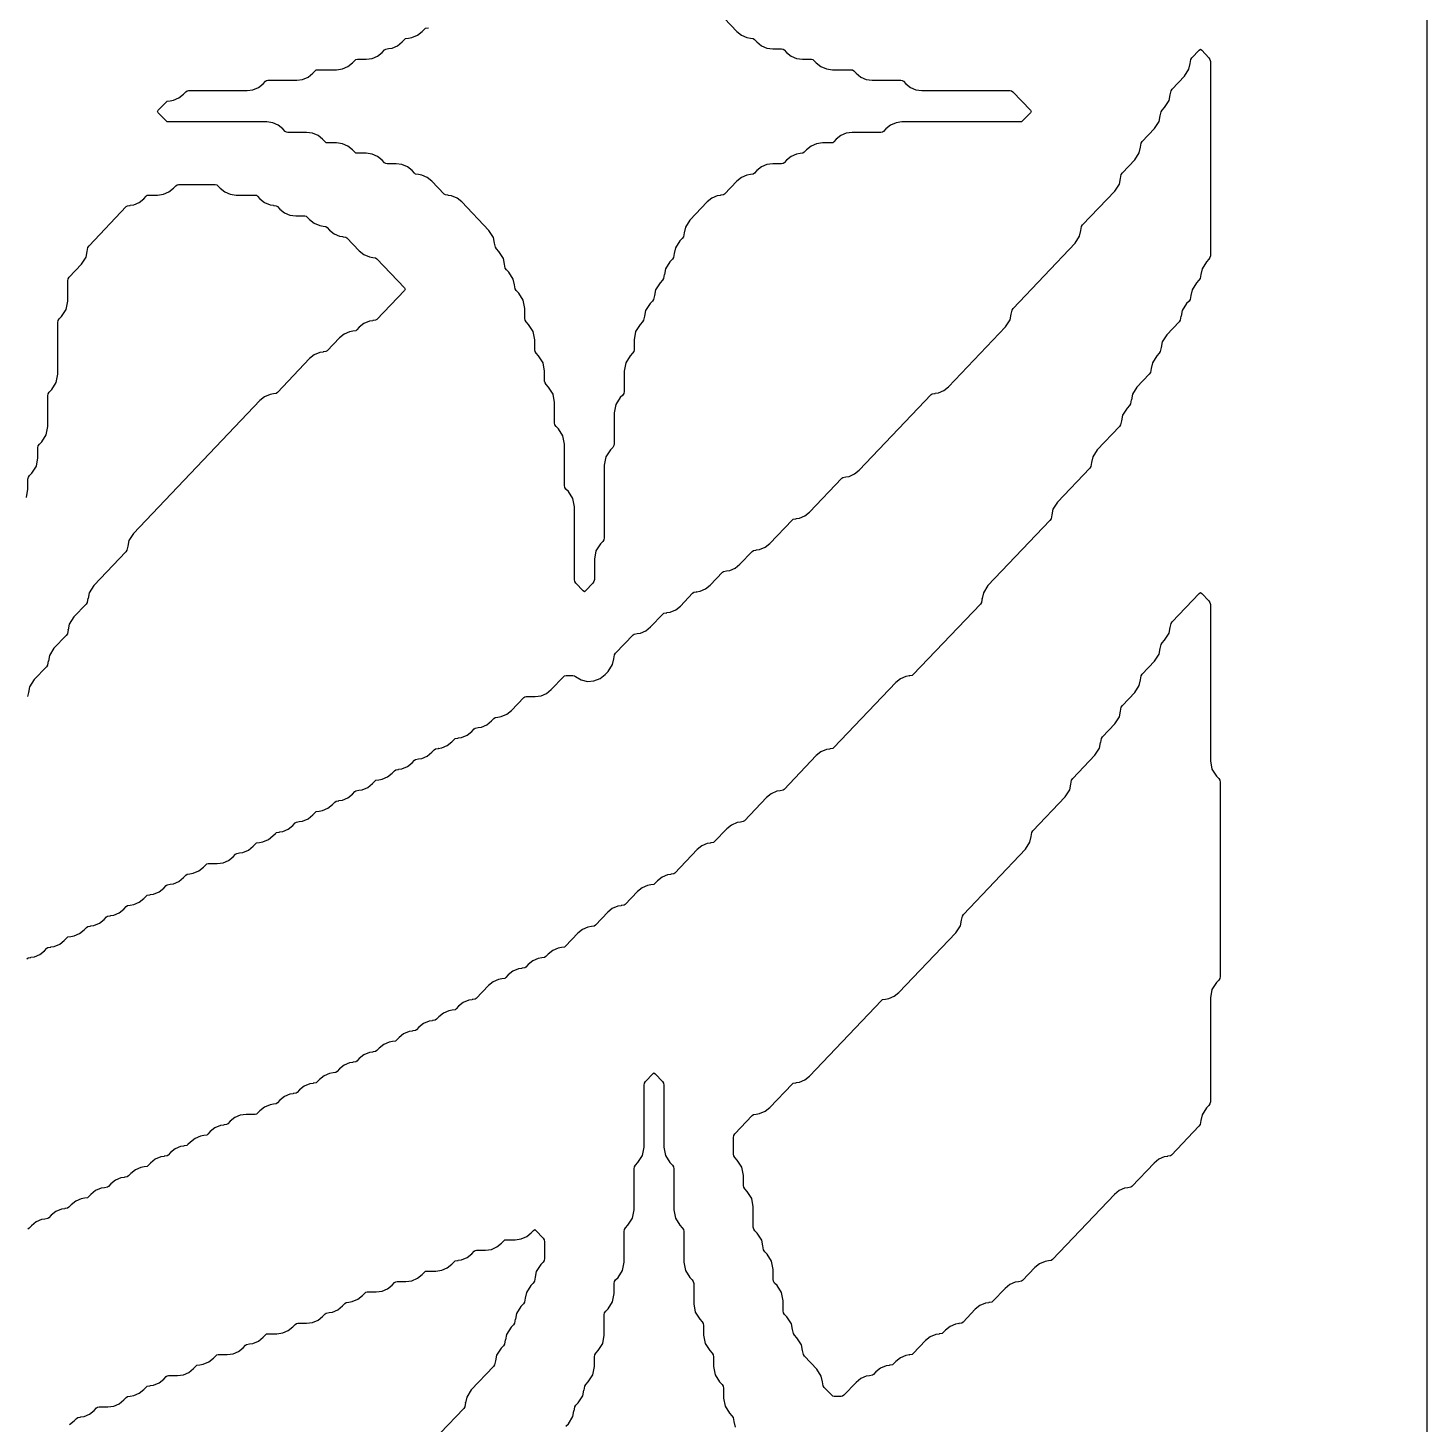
# Model space of a CAD drawing. Header units: millimetres. Extents: x 10 to 410, y 18 to 283.
# Drawn here: x 110.63 to 142.27, y 51.95 to 83.53 of the extents above; entities that cross this region are included whole.
import ezdxf

# ---------------------------------------------------------------- set-up
doc = ezdxf.new("R2010")
doc.units = ezdxf.units.MM
doc.layers.add('CUT', color=1, linetype='Continuous')

msp = doc.modelspace()

# ---------------------------------------------------------------- linework, layer by layer
at = {"layer": 'CUT'}
for points in [[(129.134, 147), (121.134, 147), (121.134, 144), (100.134, 144), (100.134, 147), (92.134, 147), (92.134, 144), (79, 144), (79, 24), (92.134, 24), (92.134, 21), (100.134, 21), (100.134, 24), (121.134, 24), (121.134, 21), (129.134, 21), (129.134, 24), (142.2679, 24), (142.2679, 144), (129.134, 144)], [(128.0006, 59.667), (128.0002, 59.6702), (128.0769, 59.6806), (128.2007, 59.7337), (128.3058, 59.8179), (129.932, 61.5282), (129.9572, 61.5484), (130.0226, 61.5573), (130.0222, 61.5605), (130.0989, 61.5709), (130.2227, 61.624), (130.3278, 61.7082), (131.615, 63.062), (131.7169, 63.221), (131.7416, 63.349), (131.7436, 63.3486), (131.7611, 63.4396), (131.7855, 63.4776), (133.1876, 64.9523), (133.2896, 65.1113), (133.3142, 65.2393), (133.3163, 65.2389), (133.3338, 65.3299), (133.3581, 65.3679), (134.0863, 66.1337), (134.1883, 66.2927), (134.2129, 66.4207), (134.215, 66.4203), (134.2325, 66.5114), (134.2568, 66.5493), (134.7603, 67.0789), (134.8623, 67.2379), (134.8869, 67.3659), (134.8889, 67.3655), (134.9065, 67.4565), (134.9308, 67.4945), (135.2096, 67.7877), (135.3116, 67.9467), (135.3362, 68.0747), (135.3383, 68.0743), (135.3558, 68.1654), (135.3801, 68.2033), (135.659, 68.4966), (135.7609, 68.6556), (135.7856, 68.7836), (135.7876, 68.7832), (135.8051, 68.8742), (135.8295, 68.9122), (136.1083, 69.2054), (136.2103, 69.3645), (136.2349, 69.4924), (136.2369, 69.492), (136.2545, 69.5831), (136.2788, 69.621), (136.333, 69.678), (136.4349, 69.837), (136.4596, 69.965), (136.4616, 69.9646), (136.4791, 70.0557), (136.5035, 70.0936), (137.1166, 70.7385), (137.1446, 70.7597), (137.1726, 70.7385), (137.3364, 70.5662), (137.3608, 70.5282), (137.3693, 70.484), (137.3693, 66.9508), (137.405, 66.7653), (137.5069, 66.6063), (137.5611, 66.5493), (137.5854, 66.5114), (137.5939, 66.4671), (137.5939, 62.073), (137.5854, 62.0287), (137.5611, 61.9908), (137.5069, 61.9338), (137.405, 61.7748), (137.3693, 61.5893), (137.3693, 59.2375), (137.3608, 59.1933), (137.3364, 59.1553), (137.2823, 59.0984), (137.1803, 58.9393), (137.1557, 58.8114), (137.1536, 58.8118), (137.1361, 58.7207), (137.1118, 58.6828), (136.4939, 58.033), (136.4688, 58.0128), (136.4033, 58.0039), (136.4037, 58.0007), (136.327, 57.9903), (136.2032, 57.9372), (136.0981, 57.853), (135.5953, 57.3241), (135.5701, 57.3039), (135.5046, 57.295), (135.505, 57.2919), (135.4284, 57.2814), (135.3046, 57.2283), (135.1995, 57.1441), (133.7979, 55.6701), (133.7728, 55.6499), (133.7073, 55.641), (133.7077, 55.6379), (133.631, 55.6274), (133.5072, 55.5743), (133.4021, 55.4901), (133.1239, 55.1975), (133.0988, 55.1773), (133.0333, 55.1684), (133.0337, 55.1653), (132.957, 55.1549), (132.8332, 55.1017), (132.7281, 55.0175), (132.4499, 54.7249), (132.4248, 54.7048), (132.3593, 54.6959), (132.3597, 54.6927), (132.283, 54.6823), (132.1592, 54.6292), (132.0541, 54.545), (131.7759, 54.2524), (131.7508, 54.2322), (131.6853, 54.2233), (131.6857, 54.2201), (131.609, 54.2097), (131.4852, 54.1566), (131.3801, 54.0724), (131.3266, 54.0161), (131.3014, 53.9959), (131.2359, 53.987), (131.2364, 53.9838), (131.1597, 53.9734), (131.0359, 53.9203), (130.9308, 53.8361), (130.6526, 53.5435), (130.6274, 53.5233), (130.5619, 53.5144), (130.5624, 53.5113), (130.4857, 53.5008), (130.3619, 53.4477), (130.2568, 53.3635), (130.2033, 53.3072), (130.1781, 53.287), (130.1126, 53.2781), (130.113, 53.275), (130.0364, 53.2646), (129.9126, 53.2115), (129.8075, 53.1272), (129.7539, 53.0709), (129.7288, 53.0508), (129.6633, 53.0419), (129.6637, 53.0387), (129.587, 53.0283), (129.4632, 52.9752), (129.3581, 52.8909), (129.0799, 52.5984), (129.0548, 52.5782), (129.0228, 52.5738), (128.8658, 52.5738), (128.8338, 52.5782), (128.8086, 52.5984), (128.6401, 52.7756), (128.6158, 52.8135), (128.5983, 52.9046), (128.5962, 52.9042), (128.5716, 53.0322), (128.4696, 53.1912), (128.1908, 53.4845), (128.1665, 53.5224), (128.149, 53.6134), (128.1469, 53.613), (128.1223, 53.741), (128.0203, 53.9), (127.9661, 53.957), (127.9418, 53.995), (127.9243, 54.086), (127.9222, 54.0856), (127.8976, 54.2136), (127.7956, 54.3726), (127.7415, 54.4296), (127.7171, 54.4675), (127.7086, 54.5118), (127.7086, 54.7369), (127.6729, 54.9225), (127.571, 55.0815), (127.5168, 55.1385), (127.4925, 55.1764), (127.484, 55.2207), (127.484, 55.4458), (127.4483, 55.6313), (127.3463, 55.7903), (127.2921, 55.8473), (127.2678, 55.8853), (127.2503, 55.9763), (127.2482, 55.9759), (127.2236, 56.1039), (127.1216, 56.2629), (127.0675, 56.3199), (127.0431, 56.3578), (127.0346, 56.4021), (127.0346, 56.8635), (126.9989, 57.049), (126.897, 57.2081), (126.8428, 57.265), (126.8185, 57.303), (126.81, 57.3472), (126.81, 57.5724), (126.7743, 57.7579), (126.6723, 57.9169), (126.6181, 57.9739), (126.5938, 58.0118), (126.5853, 58.0561), (126.5853, 58.4334), (126.5938, 58.4776), (126.6181, 58.5155), (127.0113, 58.9291), (127.0365, 58.9492), (127.102, 58.9581), (127.1015, 58.9613), (127.1782, 58.9717), (127.302, 59.0248), (127.4071, 59.1091), (127.91, 59.6379), (127.9352, 59.6581)]]:
    msp.add_lwpolyline(points, close=True, dxfattribs=at)
for points in [[(126.3839, 83.7392), (126.6621, 83.4466), (126.7672, 83.3624), (126.891, 83.3093), (126.9677, 83.2989), (126.9673, 83.2957), (127.0328, 83.2868), (127.0579, 83.2666), (127.1115, 83.2103), (127.2166, 83.1261), (127.3404, 83.073), (127.4738, 83.0549), (127.6748, 83.0549), (127.7068, 83.0505), (127.7319, 83.0303), (127.7855, 82.974), (127.8906, 82.8898), (128.0144, 82.8367), (128.1478, 82.8186), (128.3488, 82.8186), (128.3808, 82.8142), (128.4059, 82.7941), (128.4595, 82.7377), (128.5646, 82.6535), (128.6884, 82.6004), (128.8218, 82.5823), (129.2475, 82.5823), (129.2794, 82.5779), (129.3046, 82.5578), (129.3581, 82.5015), (129.4632, 82.4172), (129.587, 82.3641), (129.7205, 82.346), (130.3708, 82.346), (130.4028, 82.3416), (130.4279, 82.3215), (130.4815, 82.2652), (130.5866, 82.181), (130.7104, 82.1278), (130.8438, 82.1097), (132.8421, 82.1097), (132.8741, 82.1054), (132.8993, 82.0852), (133.299, 81.6647), (133.3183, 81.6371), (133.299, 81.6095), (133.1239, 81.4254), (133.0988, 81.4052), (133.0668, 81.4008), (130.3945, 81.4008), (130.261, 81.3827), (130.1372, 81.3296), (130.0321, 81.2454), (129.9786, 81.1891), (129.9534, 81.1689), (129.9215, 81.1646), (129.2712, 81.1646), (129.1377, 81.1464), (129.0139, 81.0933), (128.9088, 81.0091), (128.8553, 80.9528), (128.8301, 80.9326), (128.7981, 80.9283), (128.5972, 80.9283), (128.4637, 80.9101), (128.3399, 80.857), (128.2348, 80.7728), (128.1813, 80.7165), (128.1561, 80.6963), (128.0906, 80.6874), (128.091, 80.6843), (128.0144, 80.6738), (127.8906, 80.6207), (127.7855, 80.5365), (127.7319, 80.4802), (127.7068, 80.46), (127.6748, 80.4557), (127.4738, 80.4557), (127.3404, 80.4376), (127.2166, 80.3844), (127.1115, 80.3002), (127.0579, 80.2439), (127.0328, 80.2238), (126.9673, 80.2149), (126.9677, 80.2117), (126.891, 80.2013), (126.7672, 80.1482), (126.6621, 80.0639), (126.3839, 79.7713), (126.3588, 79.7512), (126.2933, 79.7423), (126.2937, 79.7391), (126.217, 79.7287), (126.0932, 79.6756), (125.9881, 79.5914), (125.5996, 79.1827), (125.4976, 79.0237), (125.473, 78.8957), (125.471, 78.8961), (125.4534, 78.8051), (125.4291, 78.7672), (125.3749, 78.7102), (125.273, 78.5511), (125.2484, 78.4232), (125.2463, 78.4236), (125.2288, 78.3325), (125.2045, 78.2946), (125.1503, 78.2376), (125.0483, 78.0786), (125.0237, 77.9506), (125.0216, 77.951), (125.0041, 77.8599), (124.9798, 77.822), (124.9256, 77.765), (124.8236, 77.606), (124.799, 77.478), (124.797, 77.4784), (124.7794, 77.3874), (124.7551, 77.3494), (124.7009, 77.2924), (124.599, 77.1334), (124.5744, 77.0054), (124.5723, 77.0058), (124.5548, 76.9148), (124.5305, 76.8769), (124.4763, 76.8199), (124.3743, 76.6608), (124.3386, 76.4753), (124.3386, 76.2502), (124.3301, 76.2059), (124.3058, 76.168), (124.2516, 76.111), (124.1496, 75.952), (124.114, 75.7665), (124.114, 75.305), (124.1054, 75.2608), (124.0811, 75.2228), (124.0269, 75.1659), (123.925, 75.0068), (123.8893, 74.8213), (123.8893, 74.1236), (123.8808, 74.0794), (123.8565, 74.0414), (123.8023, 73.9844), (123.7003, 73.8254), (123.6646, 73.6399), (123.6646, 71.997), (123.6561, 71.9528), (123.6318, 71.9148), (123.5776, 71.8578), (123.4756, 71.6988), (123.44, 71.5133), (123.44, 71.0519), (123.4314, 71.0076), (123.4071, 70.9697), (123.2433, 70.7974), (123.2153, 70.7762), (123.1873, 70.7974), (123.0235, 70.9697), (122.9991, 71.0076), (122.9906, 71.0519), (122.9906, 72.6948), (122.9549, 72.8803), (122.853, 73.0393), (122.7988, 73.0963), (122.7745, 73.1342), (122.766, 73.1785), (122.766, 74.1125), (122.7303, 74.298), (122.6283, 74.457), (122.5741, 74.514), (122.5498, 74.5519), (122.5413, 74.5962), (122.5413, 75.0576), (122.5056, 75.2431), (122.4036, 75.4022), (122.3495, 75.4591), (122.3251, 75.4971), (122.3166, 75.5413), (122.3166, 75.7665), (122.2809, 75.952), (122.179, 76.111), (122.1248, 76.168), (122.1005, 76.2059), (122.092, 76.2502), (122.092, 76.4753), (122.0563, 76.6608), (121.9543, 76.8199), (121.9001, 76.8769), (121.8758, 76.9148), (121.8673, 76.959), (121.8673, 77.1842), (121.8316, 77.3697), (121.7296, 77.5287), (121.6755, 77.5857), (121.6511, 77.6237), (121.6336, 77.7147), (121.6316, 77.7143), (121.6069, 77.8423), (121.505, 78.0013), (121.4508, 78.0583), (121.4265, 78.0962), (121.409, 78.1873), (121.4069, 78.1869), (121.3823, 78.3149), (121.2803, 78.4739), (121.2261, 78.5309), (121.2018, 78.5688), (121.1843, 78.6599), (121.1822, 78.6595), (121.1576, 78.7874), (121.0556, 78.9465), (120.4425, 79.5914), (120.3373, 79.6756), (120.2136, 79.7287), (120.1369, 79.7391), (120.1373, 79.7423), (120.0718, 79.7512), (120.0467, 79.7713), (119.7685, 80.0639), (119.6633, 80.1482), (119.5396, 80.2013), (119.4629, 80.2117), (119.4633, 80.2149), (119.3978, 80.2238), (119.3727, 80.2439), (119.3191, 80.3002), (119.214, 80.3844), (119.0902, 80.4376), (118.9568, 80.4557), (118.7558, 80.4557), (118.7238, 80.46), (118.6987, 80.4802), (118.6451, 80.5365), (118.54, 80.6207), (118.4162, 80.6738), (118.2828, 80.692), (118.0818, 80.692), (118.0498, 80.6963), (118.0247, 80.7165), (117.9711, 80.7728), (117.866, 80.857), (117.7422, 80.9101), (117.6088, 80.9283), (117.4078, 80.9283), (117.3758, 80.9326), (117.3507, 80.9528), (117.2971, 81.0091), (117.192, 81.0933), (117.0682, 81.1464), (116.9348, 81.1646), (116.5091, 81.1646), (116.4772, 81.1689), (116.452, 81.1891), (116.3985, 81.2454), (116.2933, 81.3296), (116.1696, 81.3827), (116.0361, 81.4008), (113.8131, 81.4008), (113.7812, 81.4052), (113.756, 81.4254), (113.5809, 81.6095), (113.5617, 81.6371), (113.5809, 81.6647), (113.756, 81.8489), (113.7812, 81.8691), (113.8466, 81.878), (113.8462, 81.8811), (113.9229, 81.8916), (114.0467, 81.9447), (114.1518, 82.0289), (114.2053, 82.0852), (114.2305, 82.1054), (114.2625, 82.1097), (115.5868, 82.1097), (115.7202, 82.1278), (115.844, 82.181), (115.9491, 82.2652), (116.0027, 82.3215), (116.0278, 82.3416), (116.0598, 82.346), (116.7101, 82.346), (116.8436, 82.3641), (116.9673, 82.4172), (117.0725, 82.5015), (117.126, 82.5578), (117.1512, 82.5779), (117.1831, 82.5823), (117.6088, 82.5823), (117.7422, 82.6004), (117.866, 82.6535), (117.9711, 82.7377), (118.0247, 82.7941), (118.0498, 82.8142), (118.0818, 82.8186), (118.2828, 82.8186), (118.4162, 82.8367), (118.54, 82.8898), (118.6451, 82.974), (118.6987, 83.0303), (118.7238, 83.0505), (118.7893, 83.0594), (118.7889, 83.0626), (118.8656, 83.073), (118.9893, 83.1261), (119.0945, 83.2103), (119.148, 83.2666), (119.1732, 83.2868), (119.2386, 83.2957), (119.2382, 83.2989), (119.3149, 83.3093), (119.4387, 83.3624), (119.5438, 83.4466), (119.5973, 83.5029), (119.6225, 83.5231), (119.688, 83.532)], [(110.6107, 62.4734), (110.6358, 62.4935), (110.7013, 62.5024), (110.7009, 62.5056), (110.7776, 62.516), (110.9014, 62.5691), (111.0065, 62.6534), (111.06, 62.7097), (111.0852, 62.7298), (111.1507, 62.7387), (111.1502, 62.7419), (111.2269, 62.7523), (111.3507, 62.8054), (111.4558, 62.8896), (111.5093, 62.9459), (111.5345, 62.9661), (111.6, 62.975), (111.5996, 62.9782), (111.6762, 62.9886), (111.8, 63.0417), (111.9051, 63.1259), (111.9587, 63.1822), (111.9838, 63.2024), (112.0493, 63.2113), (112.0489, 63.2145), (112.1256, 63.2249), (112.2494, 63.278), (112.3545, 63.3622), (112.408, 63.4185), (112.4332, 63.4387), (112.4987, 63.4476), (112.4982, 63.4508), (112.5749, 63.4612), (112.6987, 63.5143), (112.8038, 63.5985), (112.8573, 63.6548), (112.8825, 63.675), (112.948, 63.6839), (112.9476, 63.687), (113.0242, 63.6975), (113.148, 63.7506), (113.2531, 63.8348), (113.3067, 63.8911), (113.3318, 63.9113), (113.3973, 63.9202), (113.3969, 63.9233), (113.4736, 63.9338), (113.5974, 63.9869), (113.7025, 64.0711), (113.756, 64.1274), (113.7812, 64.1476), (113.8466, 64.1565), (113.8462, 64.1596), (113.9229, 64.17), (114.0467, 64.2231), (114.1518, 64.3074), (114.2053, 64.3637), (114.2305, 64.3838), (114.296, 64.3927), (114.2956, 64.3959), (114.3722, 64.4063), (114.496, 64.4594), (114.6011, 64.5437), (114.6547, 64.6), (114.6798, 64.6201), (114.7118, 64.6245), (114.9128, 64.6245), (115.0462, 64.6426), (115.17, 64.6957), (115.2751, 64.7799), (115.3287, 64.8362), (115.3538, 64.8564), (115.4193, 64.8653), (115.4189, 64.8685), (115.4956, 64.8789), (115.6193, 64.932), (115.7245, 65.0162), (115.778, 65.0725), (115.8032, 65.0927), (115.8686, 65.1016), (115.8682, 65.1048), (115.9449, 65.1152), (116.0687, 65.1683), (116.1738, 65.2525), (116.2273, 65.3088), (116.2525, 65.329), (116.318, 65.3379), (116.3176, 65.3411), (116.3942, 65.3515), (116.518, 65.4046), (116.6231, 65.4888), (116.6767, 65.5451), (116.7018, 65.5653), (116.7673, 65.5742), (116.7669, 65.5773), (116.8436, 65.5878), (116.9673, 65.6409), (117.0725, 65.7251), (117.126, 65.7814), (117.1512, 65.8016), (117.2166, 65.8105), (117.2162, 65.8136), (117.2929, 65.824), (117.4167, 65.8772), (117.5218, 65.9614), (117.5753, 66.0177), (117.6005, 66.0378), (117.666, 66.0468), (117.6656, 66.0499), (117.7422, 66.0603), (117.866, 66.1134), (117.9711, 66.1977), (118.0247, 66.254), (118.0498, 66.2741), (118.1153, 66.283), (118.1149, 66.2862), (118.1916, 66.2966), (118.3153, 66.3497), (118.4205, 66.434), (118.474, 66.4903), (118.4992, 66.5104), (118.5646, 66.5193), (118.5642, 66.5225), (118.6409, 66.5329), (118.7647, 66.586), (118.8698, 66.6702), (118.9233, 66.7265), (118.9485, 66.7467), (119.014, 66.7556), (119.0135, 66.7588), (119.0902, 66.7692), (119.214, 66.8223), (119.3191, 66.9065), (119.3727, 66.9628), (119.3978, 66.983), (119.4633, 66.9919), (119.4629, 66.9951), (119.5396, 67.0055), (119.6633, 67.0586), (119.7685, 67.1428), (119.822, 67.1991), (119.8472, 67.2193), (119.9126, 67.2282), (119.9122, 67.2313), (119.9889, 67.2418), (120.1127, 67.2949), (120.2178, 67.3791), (120.2713, 67.4354), (120.2965, 67.4556), (120.362, 67.4645), (120.3615, 67.4676), (120.4382, 67.4781), (120.562, 67.5312), (120.6671, 67.6154), (120.7207, 67.6717), (120.7458, 67.6919), (120.8113, 67.7008), (120.8109, 67.7039), (120.8876, 67.7143), (121.0113, 67.7675), (121.1165, 67.8517), (121.17, 67.908), (121.1952, 67.9281), (121.2606, 67.937), (121.2602, 67.9402), (121.3369, 67.9506), (121.4607, 68.0037), (121.5658, 68.088), (121.844, 68.3805), (121.8692, 68.4007), (121.9011, 68.4051), (122.1021, 68.4051), (122.2356, 68.4232), (122.3593, 68.4763), (122.4645, 68.5605), (122.7427, 68.8531), (122.7678, 68.8733), (122.7998, 68.8776), (122.9568, 68.8776), (122.9888, 68.8733), (123.0116, 68.855), (123.1395, 68.7806), (123.2837, 68.7469), (123.4314, 68.7569), (123.5698, 68.8097), (123.6866, 68.9007), (123.7516, 68.9692), (123.8536, 69.1282), (123.8782, 69.2562), (123.8803, 69.2558), (123.8978, 69.3468), (123.9221, 69.3847), (124.3153, 69.7983), (124.3405, 69.8184), (124.406, 69.8273), (124.4055, 69.8305), (124.4822, 69.8409), (124.606, 69.894), (124.7111, 69.9783), (124.9893, 70.2708), (125.0145, 70.291), (125.08, 70.2999), (125.0795, 70.3031), (125.1562, 70.3135), (125.28, 70.3666), (125.3851, 70.4508), (125.6633, 70.7434), (125.6885, 70.7636), (125.754, 70.7725), (125.7535, 70.7757), (125.8302, 70.7861), (125.954, 70.8392), (126.0591, 70.9234), (126.3373, 71.216), (126.3625, 71.2362), (126.428, 71.2451), (126.4275, 71.2482), (126.5042, 71.2586), (126.628, 71.3118), (126.7331, 71.396), (127.0113, 71.6886), (127.0365, 71.7087), (127.102, 71.7176), (127.1015, 71.7208), (127.1782, 71.7312), (127.302, 71.7843), (127.4071, 71.8685), (127.91, 72.3974), (127.9352, 72.4176), (128.0006, 72.4265), (128.0002, 72.4297), (128.0769, 72.4401), (128.2007, 72.4932), (128.3058, 72.5774), (129.0333, 73.3426), (129.0585, 73.3627), (129.124, 73.3716), (129.1235, 73.3748), (129.2002, 73.3852), (129.324, 73.4383), (129.4291, 73.5226), (131.0553, 75.2329), (131.0805, 75.253), (131.146, 75.2619), (131.1455, 75.2651), (131.2222, 75.2755), (131.346, 75.3286), (131.4511, 75.4129), (132.7383, 76.7666), (132.8403, 76.9256), (132.8649, 77.0536), (132.867, 77.0532), (132.8845, 77.1443), (132.9088, 77.1822), (134.311, 78.6569), (134.4129, 78.8159), (134.4376, 78.9439), (134.4396, 78.9435), (134.4571, 79.0346), (134.4815, 79.0725), (135.2096, 79.8384), (135.3116, 79.9974), (135.3362, 80.1254), (135.3383, 80.125), (135.3558, 80.216), (135.3801, 80.2539), (135.659, 80.5472), (135.7609, 80.7062), (135.7856, 80.8342), (135.7876, 80.8338), (135.8051, 80.9249), (135.8295, 80.9628), (136.1083, 81.2561), (136.2103, 81.4151), (136.2349, 81.5431), (136.2369, 81.5427), (136.2545, 81.6337), (136.2788, 81.6717), (136.333, 81.7286), (136.4349, 81.8877), (136.4596, 82.0156), (136.4616, 82.0153), (136.4791, 82.1063), (136.5035, 82.1442), (136.7823, 82.4375), (136.8843, 82.5965), (136.9089, 82.7245), (136.9109, 82.7241), (136.9285, 82.8152), (136.9528, 82.8531), (137.1166, 83.0254), (137.1446, 83.0466), (137.1726, 83.0254), (137.3364, 82.8531), (137.3608, 82.8152), (137.3693, 82.7709), (137.3693, 78.3768), (137.3608, 78.3325), (137.3364, 78.2946), (137.2823, 78.2376), (137.1803, 78.0786), (137.1557, 77.9506), (137.1536, 77.951), (137.1361, 77.8599), (137.1118, 77.822), (137.0576, 77.765), (136.9556, 77.606), (136.931, 77.478), (136.929, 77.4784), (136.9114, 77.3874), (136.8871, 77.3494), (136.8329, 77.2924), (136.731, 77.1334), (136.7064, 77.0054), (136.7043, 77.0058), (136.6868, 76.9148), (136.6624, 76.8769), (136.3836, 76.5836), (136.2816, 76.4246), (136.257, 76.2966), (136.255, 76.297), (136.2374, 76.2059), (136.2131, 76.168), (136.1589, 76.111), (136.057, 75.952), (136.0324, 75.824), (136.0303, 75.8244), (136.0128, 75.7334), (135.9884, 75.6954), (135.7096, 75.4022), (135.6076, 75.2431), (135.583, 75.1152), (135.581, 75.1156), (135.5634, 75.0245), (135.5391, 74.9866), (135.4849, 74.9296), (135.383, 74.7706), (135.3584, 74.6426), (135.3563, 74.643), (135.3388, 74.5519), (135.3144, 74.514), (134.8109, 73.9844), (134.709, 73.8254), (134.6844, 73.6974), (134.6823, 73.6978), (134.6648, 73.6068), (134.6404, 73.5688), (133.9123, 72.803), (133.8103, 72.644), (133.7857, 72.516), (133.7836, 72.5164), (133.7661, 72.4253), (133.7418, 72.3874), (132.3396, 70.9127), (132.2376, 70.7537), (132.213, 70.6257), (132.211, 70.6261), (132.1934, 70.535), (132.1691, 70.4971), (130.6526, 68.9022), (130.6274, 68.882), (130.5619, 68.8731), (130.5624, 68.8699), (130.4857, 68.8595), (130.3619, 68.8064), (130.2568, 68.7222), (128.8553, 67.2481), (128.8301, 67.228), (128.7646, 67.2191), (128.765, 67.2159), (128.6884, 67.2055), (128.5646, 67.1524), (128.4595, 67.0682), (127.7319, 66.303), (127.7068, 66.2828), (127.6413, 66.2739), (127.6417, 66.2708), (127.565, 66.2603), (127.4412, 66.2072), (127.3361, 66.123), (126.8333, 65.5941), (126.8081, 65.574), (126.7426, 65.5651), (126.743, 65.5619), (126.6664, 65.5515), (126.5426, 65.4984), (126.4375, 65.4142), (126.1593, 65.1216), (126.1341, 65.1014), (126.0686, 65.0925), (126.069, 65.0893), (125.9924, 65.0789), (125.8686, 65.0258), (125.7635, 64.9416), (125.2606, 64.4127), (125.2354, 64.3925), (125.1699, 64.3836), (125.1704, 64.3805), (125.0937, 64.37), (124.9699, 64.3169), (124.8648, 64.2327), (124.8113, 64.1764), (124.7861, 64.1562), (124.7206, 64.1473), (124.721, 64.1442), (124.6444, 64.1338), (124.5206, 64.0806), (124.4155, 63.9964), (124.1373, 63.7038), (124.1121, 63.6837), (124.0466, 63.6748), (124.047, 63.6716), (123.9704, 63.6612), (123.8466, 63.6081), (123.7415, 63.5239), (123.4633, 63.2313), (123.4381, 63.2111), (123.3726, 63.2022), (123.373, 63.199), (123.2964, 63.1886), (123.1726, 63.1355), (123.0675, 63.0513), (122.7893, 62.7587), (122.7641, 62.7385), (122.6986, 62.7296), (122.699, 62.7265), (122.6224, 62.716), (122.4986, 62.6629), (122.3935, 62.5787), (122.3399, 62.5224), (122.3148, 62.5022), (122.2493, 62.4933), (122.2497, 62.4902), (122.173, 62.4797), (122.0493, 62.4266), (121.9441, 62.3424), (121.8906, 62.2861), (121.8654, 62.2659), (121.8, 62.257), (121.8004, 62.2539), (121.7237, 62.2435), (121.5999, 62.1904), (121.4948, 62.1061), (121.4413, 62.0498), (121.4161, 62.0297), (121.3506, 62.0208), (121.351, 62.0176), (121.2744, 62.0072), (121.1506, 61.9541), (121.0455, 61.8698), (120.7673, 61.5773), (120.7421, 61.5571), (120.6766, 61.5482), (120.6771, 61.545), (120.6004, 61.5346), (120.4766, 61.4815), (120.3715, 61.3973), (120.3179, 61.341), (120.2928, 61.3208), (120.2273, 61.3119), (120.2277, 61.3087), (120.151, 61.2983), (120.0273, 61.2452), (119.9221, 61.161), (119.8686, 61.1047), (119.8434, 61.0845), (119.778, 61.0756), (119.7784, 61.0725), (119.7017, 61.062), (119.5779, 61.0089), (119.4728, 60.9247), (119.4193, 60.8684), (119.3941, 60.8482), (119.3286, 60.8393), (119.3291, 60.8362), (119.2524, 60.8257), (119.1286, 60.7726), (119.0235, 60.6884), (118.9699, 60.6321), (118.9448, 60.6119), (118.8793, 60.603), (118.8797, 60.5999), (118.803, 60.5895), (118.6793, 60.5363), (118.5741, 60.4521), (118.5206, 60.3958), (118.4954, 60.3757), (118.43, 60.3668), (118.4304, 60.3636), (118.3537, 60.3532), (118.2299, 60.3001), (118.1248, 60.2158), (118.0713, 60.1595), (118.0461, 60.1394), (117.9806, 60.1305), (117.9811, 60.1273), (117.9044, 60.1169), (117.7806, 60.0638), (117.6755, 59.9796), (117.6219, 59.9232), (117.5968, 59.9031), (117.5313, 59.8942), (117.5317, 59.891), (117.455, 59.8806), (117.3313, 59.8275), (117.2261, 59.7433), (117.1726, 59.687), (117.1474, 59.6668), (117.082, 59.6579), (117.0824, 59.6547), (117.0057, 59.6443), (116.8819, 59.5912), (116.7768, 59.507), (116.7233, 59.4507), (116.6981, 59.4305), (116.6326, 59.4216), (116.6331, 59.4184), (116.5564, 59.408), (116.4326, 59.3549), (116.3275, 59.2707), (116.2739, 59.2144), (116.2488, 59.1942), (116.1833, 59.1853), (116.1837, 59.1822), (116.107, 59.1717), (115.9833, 59.1186), (115.8781, 59.0344), (115.8246, 58.9781), (115.7994, 58.9579), (115.7675, 58.9536), (115.5665, 58.9536), (115.433, 58.9354), (115.3093, 58.8823), (115.2041, 58.7981), (115.1506, 58.7418), (115.1254, 58.7216), (115.06, 58.7127), (115.0604, 58.7096), (114.9837, 58.6992), (114.8599, 58.6461), (114.7548, 58.5618), (114.7013, 58.5055), (114.6761, 58.4854), (114.6106, 58.4765), (114.6111, 58.4733), (114.5344, 58.4629), (114.4106, 58.4098), (114.3055, 58.3255), (114.2519, 58.2692), (114.2268, 58.2491), (114.1613, 58.2402), (114.1617, 58.237), (114.085, 58.2266), (113.9613, 58.1735), (113.8561, 58.0893), (113.8026, 58.033), (113.7774, 58.0128), (113.712, 58.0039), (113.7124, 58.0007), (113.6357, 57.9903), (113.5119, 57.9372), (113.4068, 57.853), (113.3533, 57.7967), (113.3281, 57.7765), (113.2626, 57.7676), (113.2631, 57.7644), (113.1864, 57.754), (113.0626, 57.7009), (112.9575, 57.6167), (112.9039, 57.5604), (112.8788, 57.5402), (112.8133, 57.5313), (112.8137, 57.5281), (112.737, 57.5177), (112.6133, 57.4646), (112.5081, 57.3804), (112.4546, 57.3241), (112.4294, 57.3039), (112.364, 57.295), (112.3644, 57.2919), (112.2877, 57.2814), (112.1639, 57.2283), (112.0588, 57.1441), (112.0053, 57.0878), (111.9801, 57.0676), (111.9146, 57.0587), (111.9151, 57.0556), (111.8384, 57.0451), (111.7146, 56.992), (111.6095, 56.9078), (111.5559, 56.8515), (111.5308, 56.8313), (111.4653, 56.8224), (111.4657, 56.8193), (111.389, 56.8089), (111.2653, 56.7558), (111.1602, 56.6715), (111.1066, 56.6152), (111.0814, 56.5951), (111.016, 56.5862), (111.0164, 56.583), (110.9397, 56.5726), (110.8159, 56.5195), (110.7108, 56.4352), (110.6573, 56.3789), (110.6321, 56.3588)], [(110.5983, 72.9088), (110.634, 73.0943), (110.634, 73.3194), (110.6425, 73.3637), (110.6668, 73.4016), (110.721, 73.4586), (110.823, 73.6176), (110.8586, 73.8031), (110.8586, 74.0283), (110.8672, 74.0725), (110.8915, 74.1105), (110.9457, 74.1675), (111.0476, 74.3265), (111.0833, 74.512), (111.0833, 75.2097), (111.0918, 75.254), (111.1161, 75.2919), (111.1703, 75.3489), (111.2723, 75.5079), (111.308, 75.6934), (111.308, 76.8637), (111.3165, 76.908), (111.3408, 76.9459), (111.395, 77.0029), (111.497, 77.1619), (111.5326, 77.3474), (111.5326, 77.8089), (111.5412, 77.8531), (111.5655, 77.8911), (111.8443, 78.1843), (111.9463, 78.3434), (111.9709, 78.4713), (111.973, 78.4709), (111.9905, 78.562), (112.0148, 78.5999), (112.8573, 79.486), (112.8825, 79.5062), (112.948, 79.5151), (112.9476, 79.5183), (113.0242, 79.5287), (113.148, 79.5818), (113.2531, 79.666), (113.3067, 79.7223), (113.3318, 79.7425), (113.3638, 79.7468), (113.5648, 79.7468), (113.6982, 79.765), (113.822, 79.8181), (113.9271, 79.9023), (113.9807, 79.9586), (114.0058, 79.9788), (114.0378, 79.9831), (114.8688, 79.9831), (114.9008, 79.9788), (114.9259, 79.9586), (114.9795, 79.9023), (115.0846, 79.8181), (115.2084, 79.765), (115.3418, 79.7468), (115.7675, 79.7468), (115.7994, 79.7425), (115.8246, 79.7223), (115.8781, 79.666), (115.9833, 79.5818), (116.107, 79.5287), (116.1837, 79.5183), (116.1833, 79.5151), (116.2488, 79.5062), (116.2739, 79.486), (116.3275, 79.4297), (116.4326, 79.3455), (116.5564, 79.2924), (116.6898, 79.2743), (116.8908, 79.2743), (116.9228, 79.2699), (116.9479, 79.2497), (117.0015, 79.1934), (117.1066, 79.1092), (117.2304, 79.0561), (117.3071, 79.0457), (117.3066, 79.0425), (117.3721, 79.0336), (117.3973, 79.0135), (117.4508, 78.9572), (117.5559, 78.8729), (117.6797, 78.8198), (117.7564, 78.8094), (117.756, 78.8062), (117.8214, 78.7973), (117.8466, 78.7772), (118.1248, 78.4846), (118.2299, 78.4004), (118.3537, 78.3473), (118.4304, 78.3368), (118.43, 78.3337), (118.4954, 78.3248), (118.5206, 78.3046), (119.1451, 77.6479), (119.1643, 77.6203), (119.1451, 77.5927), (118.5206, 76.9359), (118.4954, 76.9157), (118.43, 76.9068), (118.4304, 76.9037), (118.3537, 76.8933), (118.2299, 76.8401), (118.1248, 76.7559), (118.0713, 76.6996), (118.0461, 76.6795), (117.9806, 76.6705), (117.9811, 76.6674), (117.9044, 76.657), (117.7806, 76.6039), (117.6755, 76.5196), (117.3973, 76.227), (117.3721, 76.2069), (117.3066, 76.198), (117.3071, 76.1948), (117.2304, 76.1844), (117.1066, 76.1313), (117.0015, 76.0471), (116.2739, 75.2819), (116.2488, 75.2617), (116.1833, 75.2528), (116.1837, 75.2497), (116.107, 75.2392), (115.9833, 75.1861), (115.8781, 75.1019), (113.0183, 72.0941), (112.9163, 71.9351), (112.8917, 71.8071), (112.8896, 71.8075), (112.8721, 71.7165), (112.8478, 71.6785), (112.1196, 70.9127), (112.0177, 70.7537), (111.993, 70.6257), (111.991, 70.6261), (111.9735, 70.535), (111.9491, 70.4971), (111.6703, 70.2038), (111.5683, 70.0448), (111.5437, 69.9168), (111.5416, 69.9172), (111.5241, 69.8262), (111.4998, 69.7882), (111.221, 69.495), (111.119, 69.336), (111.0944, 69.208), (111.0923, 69.2084), (111.0748, 69.1173), (111.0505, 69.0794), (110.7716, 68.7861), (110.6697, 68.6271), (110.645, 68.4991), (110.643, 68.4995), (110.6255, 68.4085)], [(122.7988, 51.8995), (122.853, 51.9565), (122.9549, 52.1155), (122.9796, 52.2435), (122.9816, 52.2431), (122.9991, 52.3342), (123.0235, 52.3721), (123.0776, 52.4291), (123.1796, 52.5881), (123.2042, 52.7161), (123.2063, 52.7157), (123.2238, 52.8067), (123.2481, 52.8447), (123.3023, 52.9016), (123.4043, 53.0607), (123.44, 53.2462), (123.44, 53.4713), (123.4485, 53.5156), (123.4728, 53.5535), (123.527, 53.6105), (123.6289, 53.7695), (123.6646, 53.955), (123.6646, 54.4165), (123.6731, 54.4607), (123.6975, 54.4987), (123.7516, 54.5557), (123.8536, 54.7147), (123.8893, 54.9002), (123.8893, 55.1253), (123.8978, 55.1696), (123.9221, 55.2075), (123.9763, 55.2645), (124.0783, 55.4235), (124.114, 55.609), (124.114, 56.3068), (124.1225, 56.351), (124.1468, 56.389), (124.201, 56.4459), (124.3029, 56.605), (124.3386, 56.7905), (124.3386, 57.7245), (124.3471, 57.7688), (124.3715, 57.8067), (124.4256, 57.8637), (124.5276, 58.0227), (124.5633, 58.2082), (124.5633, 59.6148), (124.5718, 59.659), (124.5961, 59.697), (124.76, 59.8693), (124.788, 59.8905), (124.816, 59.8693), (124.9798, 59.697), (125.0041, 59.659), (125.0126, 59.6148), (125.0126, 58.2082), (125.0483, 58.0227), (125.1503, 57.8637), (125.2045, 57.8067), (125.2288, 57.7688), (125.2373, 57.7245), (125.2373, 56.7905), (125.273, 56.605), (125.3749, 56.4459), (125.4291, 56.389), (125.4534, 56.351), (125.462, 56.3068), (125.462, 55.609), (125.4976, 55.4235), (125.5996, 55.2645), (125.6538, 55.2075), (125.6781, 55.1696), (125.6866, 55.1253), (125.6866, 54.6639), (125.7223, 54.4784), (125.8243, 54.3194), (125.8785, 54.2624), (125.9028, 54.2244), (125.9113, 54.1802), (125.9113, 53.955), (125.947, 53.7695), (126.0489, 53.6105), (126.1031, 53.5535), (126.1274, 53.5156), (126.136, 53.4713), (126.136, 53.2462), (126.1716, 53.0607), (126.2736, 52.9016), (126.3278, 52.8447), (126.3521, 52.8067), (126.3606, 52.7625), (126.3606, 52.5373), (126.3963, 52.3518), (126.4983, 52.1928), (126.5525, 52.1358), (126.5768, 52.0979), (126.5943, 52.0068), (126.5964, 52.0072), (126.621, 51.8792)], [(111.5754, 51.9362), (111.6805, 52.0204), (111.734, 52.0768), (111.7592, 52.0969), (111.8247, 52.1058), (111.8242, 52.109), (111.9009, 52.1194), (112.0247, 52.1725), (112.1298, 52.2567), (112.1833, 52.313), (112.2085, 52.3332), (112.2405, 52.3376), (112.4414, 52.3376), (112.5749, 52.3557), (112.6987, 52.4088), (112.8038, 52.493), (112.8573, 52.5493), (112.8825, 52.5695), (112.948, 52.5784), (112.9476, 52.5816), (113.0242, 52.592), (113.148, 52.6451), (113.2531, 52.7293), (113.3067, 52.7856), (113.3318, 52.8058), (113.3973, 52.8147), (113.3969, 52.8178), (113.4736, 52.8283), (113.5974, 52.8814), (113.7025, 52.9656), (113.756, 53.0219), (113.7812, 53.0421), (113.8131, 53.0464), (114.0141, 53.0464), (114.1476, 53.0646), (114.2714, 53.1177), (114.3765, 53.2019), (114.43, 53.2582), (114.4552, 53.2784), (114.5206, 53.2873), (114.5202, 53.2904), (114.5969, 53.3008), (114.7207, 53.3539), (114.8258, 53.4382), (114.8793, 53.4945), (114.9045, 53.5146), (114.9365, 53.519), (115.1374, 53.519), (115.2709, 53.5371), (115.3947, 53.5902), (115.4998, 53.6745), (115.5533, 53.7308), (115.5785, 53.7509), (115.644, 53.7598), (115.6436, 53.763), (115.7202, 53.7734), (115.844, 53.8265), (115.9491, 53.9107), (116.0027, 53.967), (116.0278, 53.9872), (116.0598, 53.9916), (116.2608, 53.9916), (116.3942, 54.0097), (116.518, 54.0628), (116.6231, 54.147), (116.6767, 54.2033), (116.7018, 54.2235), (116.7338, 54.2278), (116.9348, 54.2278), (117.0682, 54.246), (117.192, 54.2991), (117.2971, 54.3833), (117.3507, 54.4396), (117.3758, 54.4598), (117.4413, 54.4687), (117.4409, 54.4719), (117.5176, 54.4823), (117.6413, 54.5354), (117.7465, 54.6196), (117.8, 54.6759), (117.8252, 54.6961), (117.8906, 54.705), (117.8902, 54.7081), (117.9669, 54.7186), (118.0907, 54.7717), (118.1958, 54.8559), (118.2493, 54.9122), (118.2745, 54.9324), (118.3065, 54.9367), (118.5074, 54.9367), (118.6409, 54.9549), (118.7647, 55.008), (118.8698, 55.0922), (118.9233, 55.1485), (118.9485, 55.1687), (118.9805, 55.173), (119.1814, 55.173), (119.3149, 55.1911), (119.4387, 55.2442), (119.5438, 55.3285), (119.5973, 55.3848), (119.6225, 55.4049), (119.6545, 55.4093), (119.8554, 55.4093), (119.9889, 55.4274), (120.1127, 55.4805), (120.2178, 55.5648), (120.2713, 55.6211), (120.2965, 55.6412), (120.362, 55.6501), (120.3615, 55.6533), (120.4382, 55.6637), (120.562, 55.7168), (120.6671, 55.801), (120.7207, 55.8573), (120.7458, 55.8775), (120.7778, 55.8819), (120.9788, 55.8819), (121.1122, 55.9), (121.236, 55.9531), (121.3411, 56.0373), (121.3947, 56.0936), (121.4198, 56.1138), (121.4518, 56.1181), (121.6528, 56.1181), (121.7862, 56.1363), (121.91, 56.1894), (122.0151, 56.2736), (122.064, 56.325), (122.092, 56.3462), (122.12, 56.325), (122.2838, 56.1527), (122.3081, 56.1147), (122.3166, 56.0705), (122.3166, 55.6932), (122.3081, 55.649), (122.2838, 55.611), (122.2296, 55.5541), (122.1276, 55.395), (122.103, 55.2671), (122.101, 55.2674), (122.0835, 55.1764), (122.0591, 55.1385), (122.0049, 55.0815), (121.903, 54.9225), (121.8784, 54.7945), (121.8763, 54.7949), (121.8588, 54.7038), (121.8345, 54.6659), (121.7803, 54.6089), (121.6783, 54.4499), (121.6537, 54.3219), (121.6516, 54.3223), (121.6341, 54.2312), (121.6098, 54.1933), (121.5556, 54.1363), (121.4537, 53.9773), (121.429, 53.8493), (121.427, 53.8497), (121.4095, 53.7587), (121.3851, 53.7207), (121.3309, 53.6638), (121.229, 53.5047), (121.2044, 53.3768), (121.2023, 53.3772), (121.1848, 53.2861), (121.1605, 53.2482), (120.6569, 52.7186), (120.555, 52.5596), (120.5304, 52.4316), (120.5283, 52.432), (120.5108, 52.341), (120.4865, 52.303), (119.4193, 51.1806)]]:
    msp.add_lwpolyline(points, dxfattribs=at)

doc.saveas('drawing.dxf')
